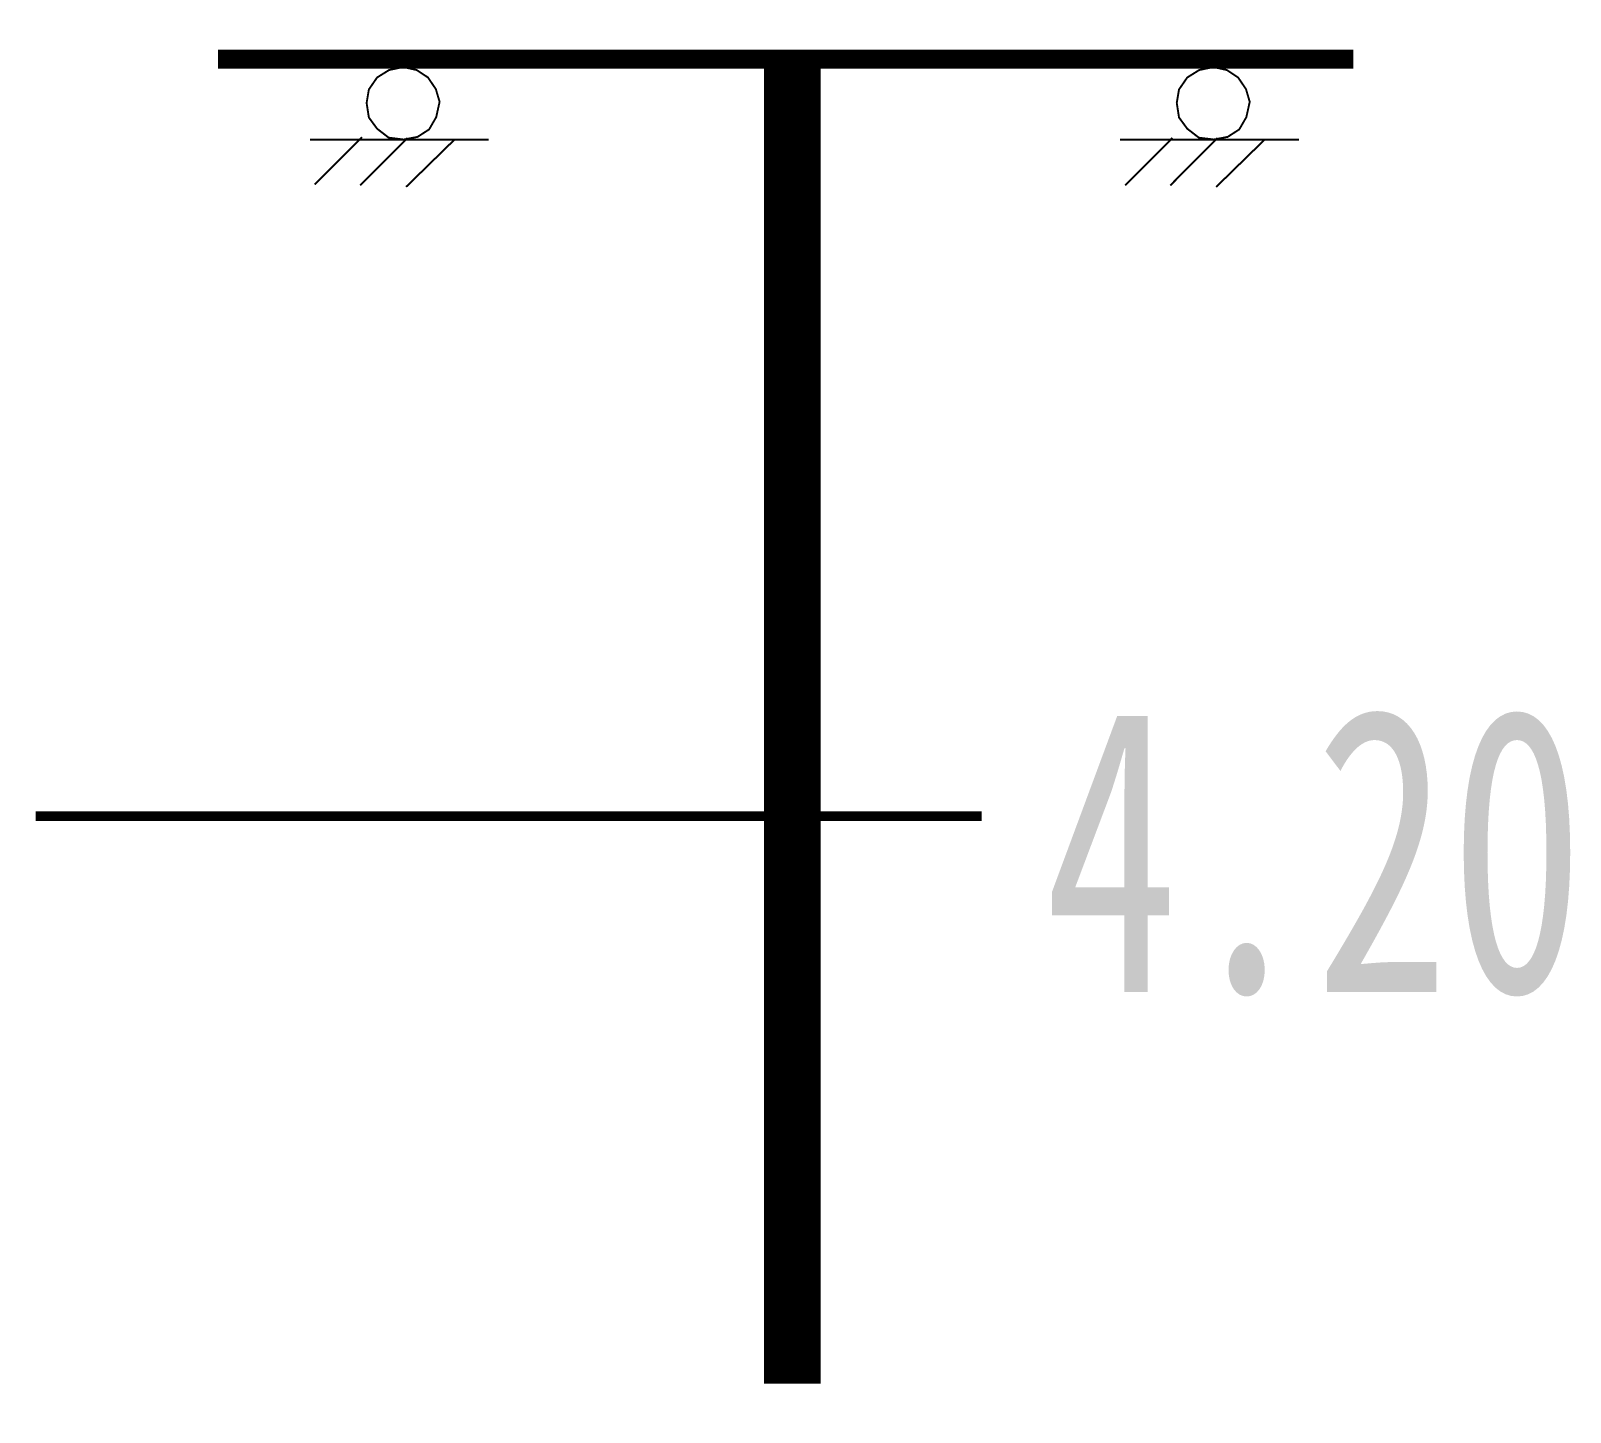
# Model space of a CAD drawing. Extents: x 4.47 to 12.61, y -0.15 to 7.15.
import ezdxf

# ---------------------------------------------------------------- set-up
doc = ezdxf.new("R2010")
doc.units = 0
doc.header["$MEASUREMENT"] = 0
doc.layers.get('0').update_dxf_attribs({"linetype": 'CONTINUOUS'})
doc.styles.add('LZ_FONTS_FS', font='hxm.ttf', dxfattribs={"width": 0.7})

msp = doc.modelspace()

# ---------------------------------------------------------------- linework, layer by layer
for points, const_width in [([(8.5, 7), (8.5, 0)], 0.3), ([(5.464, 6.9995), (11.464, 6.9995)], 0.1), ([(6.2251, 6.5884), (5.9759, 6.3378)], 0.01), ([(5.9497, 6.5742), (6.8949, 6.5742)], 0.01), ([(6.4653, 6.5837), (6.2157, 6.3332)], 0.01), ([(6.7135, 6.5742), (6.4582, 6.3249)], 0.01), ([(10.2311, 6.5742), (11.1764, 6.5742)], 0.01), ([(10.508, 6.5837), (10.2588, 6.3332)], 0.01), ([(10.7467, 6.5837), (10.4972, 6.3332)], 0.01), ([(10.9949, 6.5742), (10.7396, 6.3249)], 0.01), ([(4.5, 3), (9.5, 3)], 0.05)]:
    msp.add_lwpolyline(points, dxfattribs=dict(const_width=const_width))
at = {"const_width": 0.01}
for points in [[(6.2498, 6.7689), (6.2616, 6.6919), (6.3051, 6.6326), (6.3664, 6.5852), (6.4455, 6.5754), (6.5187, 6.5892), (6.58, 6.6287), (6.6176, 6.6938), (6.6354, 6.7748), (6.6156, 6.8419), (6.5741, 6.9031), (6.5147, 6.9426), (6.4436, 6.9584), (6.3684, 6.9426), (6.3051, 6.9031), (6.2616, 6.8399)], [(10.5312, 6.7689), (10.5431, 6.6919), (10.5866, 6.6326), (10.6479, 6.5852), (10.727, 6.5754), (10.8001, 6.5892), (10.8614, 6.6287), (10.899, 6.6938), (10.9168, 6.7748), (10.897, 6.8419), (10.8555, 6.9031), (10.7962, 6.9426), (10.725, 6.9584), (10.6498, 6.9426), (10.5866, 6.9031), (10.5431, 6.8399)]]:
    msp.add_lwpolyline(points, close=True, dxfattribs=at)

# ---------------------------------------------------------------- texts
at = {"insert": (9.8291, 3.5713), "char_height": 1.5, "width": 1, "attachment_point": 1, "style": 'LZ_FONTS_FS'}
msp.add_mtext('\\f宋体|b0|i0|c134|p2;4.20', dxfattribs=at)

doc.saveas('drawing.dxf')
